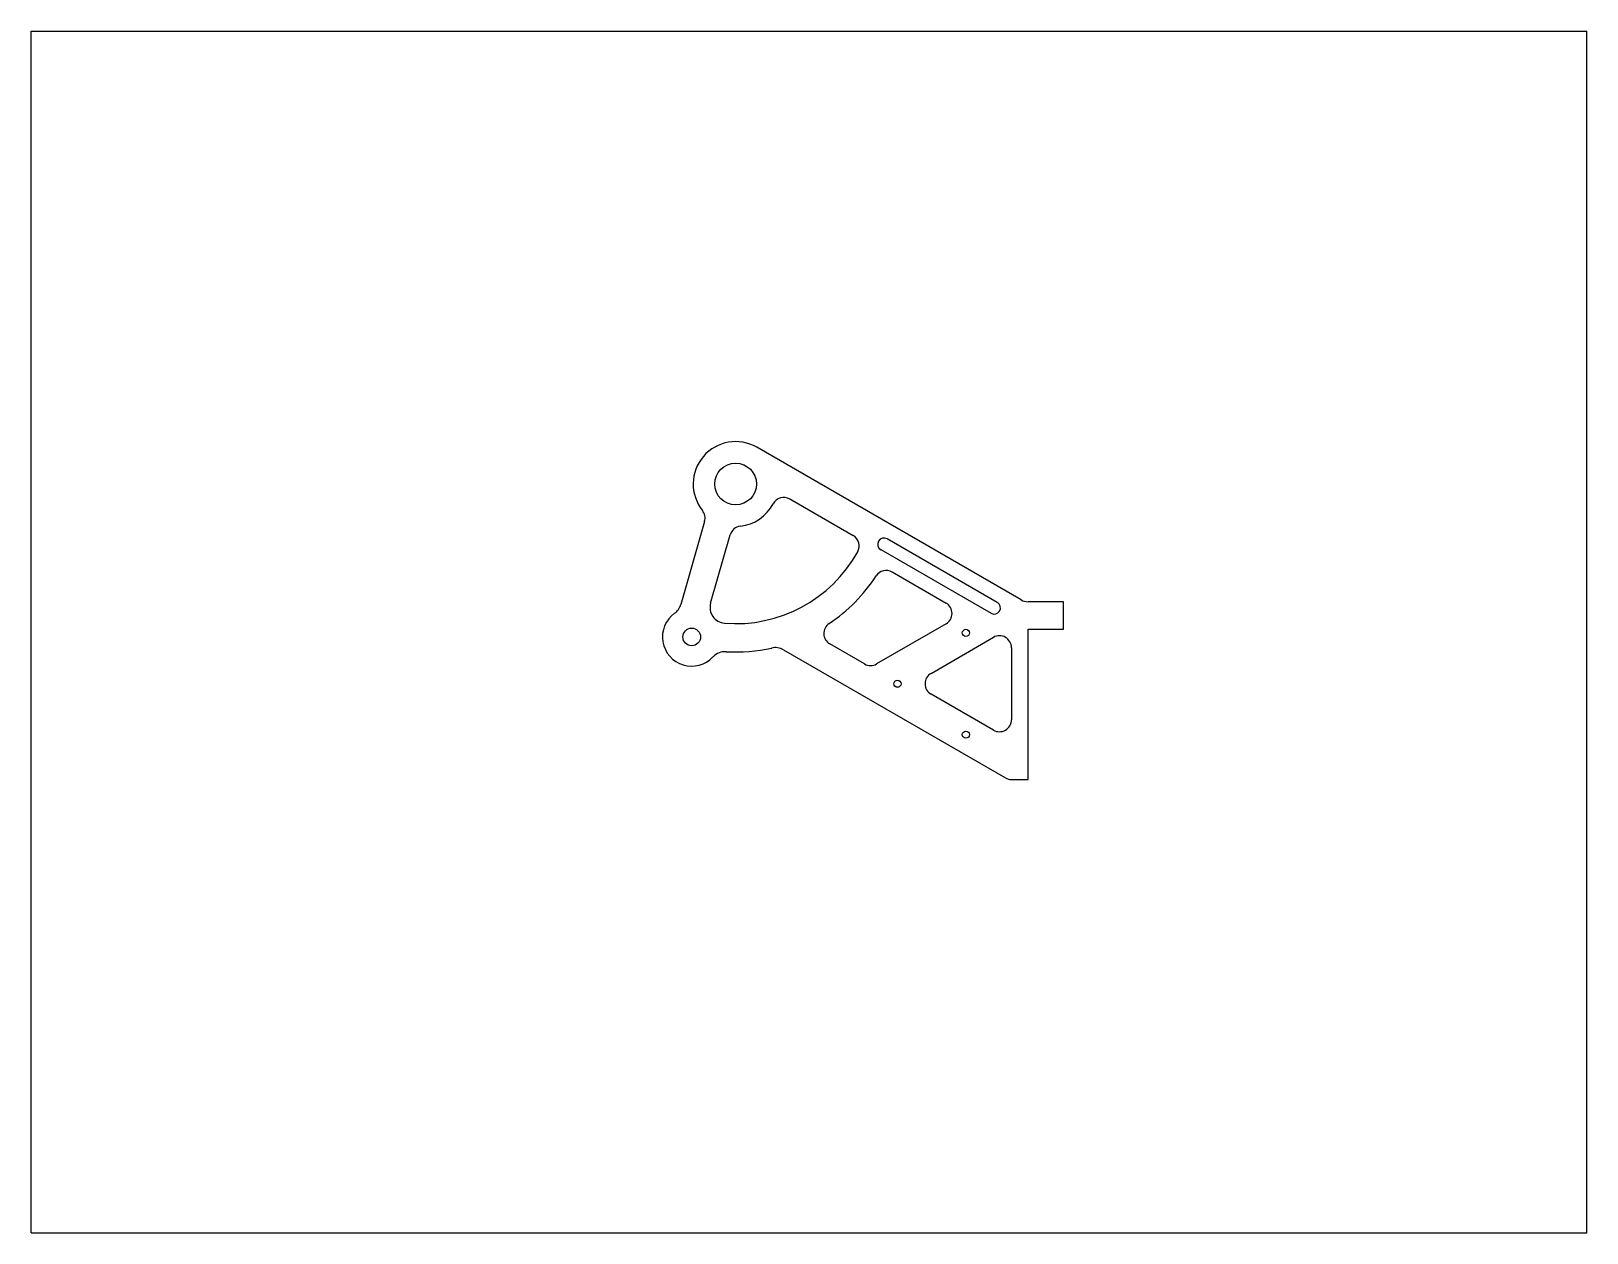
# Model space of a CAD drawing. Header units: inches. Extents: x 0 to 22, y 0 to 17.
import ezdxf

# ---------------------------------------------------------------- set-up
doc = ezdxf.new("R2010")
doc.units = ezdxf.units.IN
doc.header["$LTSCALE"] = 1.21
doc.header["$MEASUREMENT"] = 0
doc.layers.get('0').update_dxf_attribs({"linetype": 'CONTINUOUS'})
doc.layers.add('02___PRT_ALL_AXES', color=7, linetype='CONTINUOUS')

msp = doc.modelspace()

# ---------------------------------------------------------------- linework, layer by layer
at = {"color": 7, "linetype": 'CONTINUOUS'}
for p, q in [((0, 0), (0, 17)), ((0, 17), (22, 17)), ((22, 0), (22, 17)), ((13.999, 8.955), (10.262, 11.113)), ((10.728, 10.382), (11.625, 9.864)), ((9.524, 10.065), (9.188, 8.891)), ((9.608, 8.907), (9.886, 9.875)), ((13.663, 8.918), (12.104, 9.818)), ((12.016, 9.665), (13.575, 8.765)), ((12.177, 9.349), (12.938, 8.909)), ((14.599, 8.928), (14.099, 8.928)), ((14.599, 8.538), (14.599, 8.928)), ((12.938, 8.615), (11.956, 8.048)), ((12.726, 7.915), (13.608, 8.425)), ((14.099, 8.538), (14.599, 8.538)), ((14.099, 6.413), (14.099, 8.538)), ((10.64, 8.247), (13.778, 6.436)), ((11.786, 8.048), (11.294, 8.332)), ((13.863, 8.277), (13.863, 7.259)), ((13.608, 7.112), (12.726, 7.621)), ((13.863, 6.413), (14.099, 6.413)), ((0, 0), (22, 0))]:
    msp.add_line(p, q, dxfattribs=at)
msp.add_circle((9.962, 10.593), 0.295, dxfattribs=at)
for centre, radius, start, end in [((9.962, 10.593), 0.6, 60, 218.7084), ((10.643, 10.234), 0.17, 60, 152.2329), ((9.361, 10.112), 0.17, 344, 38.7084), ((9.962, 10.593), 0.6, 276.5383, 332.2329), ((10.049, 9.828), 0.17, 96.5383, 164), ((11.54, 9.717), 0.17, 330.9523, 60), ((12.06, 9.741), 0.0885, 60, 240), ((9.962, 10.593), 1.975, 265.4216, 330.9523), ((9.962, 10.593), 2.375, 303.8401, 326.8466), ((12.092, 9.201), 0.17, 60, 146.8466), ((8.961, 8.956), 0.236, 305.9211, 344), ((9.822, 8.846), 0.222, 164, 265.4216), ((12.853, 8.762), 0.17, 300, 60), ((13.619, 8.841), 0.0885, 240, 60), ((14.099, 9.128), 0.2, 240, 270), ((9.341, 8.43), 0.413, 125.9211, 316.83), ((11.379, 8.479), 0.17, 123.8401, 240), ((13.693, 8.277), 0.17, 0, 120), ((9.815, 7.986), 0.236, 86.776, 136.83), ((9.962, 10.593), 2.375, 266.776, 282.4024), ((10.522, 8.043), 0.236, 60, 102.4024), ((11.871, 8.195), 0.17, 240, 300), ((12.811, 7.768), 0.17, 120, 240), ((13.693, 7.259), 0.17, 240, 360), ((13.863, 6.583), 0.17, 240, 270)]:
    msp.add_arc(centre, radius, start, end, dxfattribs=at)
at = {"layer": '02___PRT_ALL_AXES', "color": 7, "linetype": 'CONTINUOUS'}
for centre, radius in [((9.341, 8.43), 0.125), ((13.218, 8.488), 0.05), ((12.251, 7.768), 0.05), ((13.218, 7.048), 0.05)]:
    msp.add_circle(centre, radius, dxfattribs=at)

doc.saveas('drawing.dxf')
